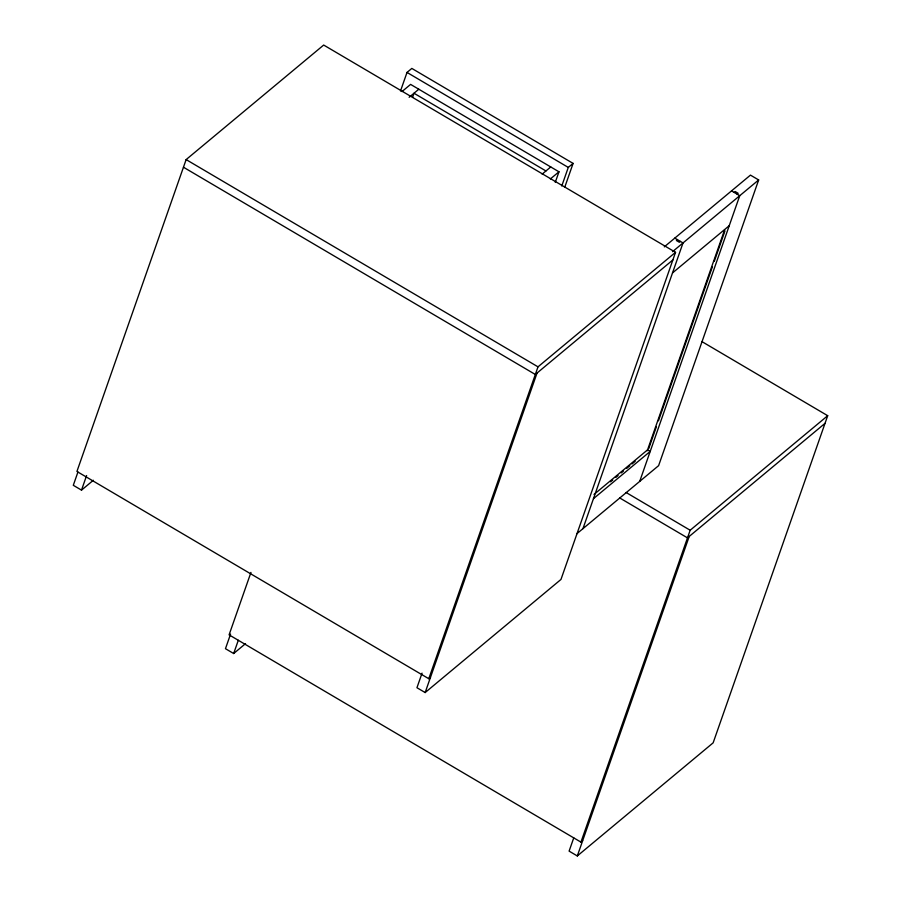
<?xml version="1.0" encoding="UTF-8"?>
<svg xmlns="http://www.w3.org/2000/svg" width="901" height="901" viewBox="0 0 901 901"><rect width="100%" height="100%" fill="white"/><g stroke="black" fill="none" stroke-linecap="round" stroke-linejoin="round"><path stroke-width="1.35" d="M422.051 673.137L416.949 687.722L425.159 692.554L560.974 579.444L675.536 252.303L323.684 45.05L186.135 159.59L76.923 471.46L428.786 678.723L430.498 677.293M77.936 472.045L73.296 485.301L81.507 490.133L93.366 480.267M81.507 490.133L86.609 475.548M400.506 91.012L407.015 72.429L411.825 68.42L573.092 163.408L564.724 187.307M412.613 97.207L413.998 93.242L545.938 170.965M250.951 572.417L229.091 634.856L580.942 842.12L582.665 840.678M230.566 634.113L225.464 648.697L233.674 653.529L245.523 643.652M233.674 653.529L238.314 640.273M555.264 182.374L558.969 171.798L410.597 84.401L402.004 91.564M561.774 186L568.283 167.417L573.092 163.408M428.786 678.723L537.998 366.842L675.536 252.303M425.159 692.554L537.041 373.048M582.958 528.65L683.014 242.943L674.804 238.112M647.245 450.748L724.607 229.856M648.743 448.574L656.356 426.815M658.473 420.79L664.701 402.984M664.949 402.274L712.454 266.64M714.302 261.346L724.967 230.904M639.699 481.404L739.744 195.697L731.533 190.866M664.296 246.863L750.454 175.121L758.665 179.952L658.608 465.659L576.651 533.899M573.757 837.851L569.105 851.118L577.316 855.95L713.142 742.841L827.704 415.699L701.958 341.625M580.942 842.12L690.166 530.239L827.704 415.699M577.316 855.95L689.209 536.444M409.133 97.297L418.807 89.233M542.154 174.118L550.759 166.955M550.365 178.95L558.969 171.798M677.439 239.666L676.403 240.522L679.343 242.256L680.368 241.389M734.18 192.42L735.205 191.564L738.144 193.287L737.108 194.143M672.506 251.694L758.665 179.952M672.867 259.939L535.329 374.478L183.466 167.226M672.506 272.935L729.247 225.689M594.029 494.435L647.56 449.858L650.195 451.412L593.455 498.67M610.585 481.81L612.736 480.019M615.935 477.35L618.086 475.57M621.285 472.901L623.436 471.11M626.634 468.441L629.855 465.761M631.984 463.992L635.205 461.301M825.034 423.335L687.497 537.874L619.775 497.983M407.015 72.429L568.283 167.417M186.135 159.59L537.998 366.842M626.082 492.487L690.166 530.239"/></g></svg>
